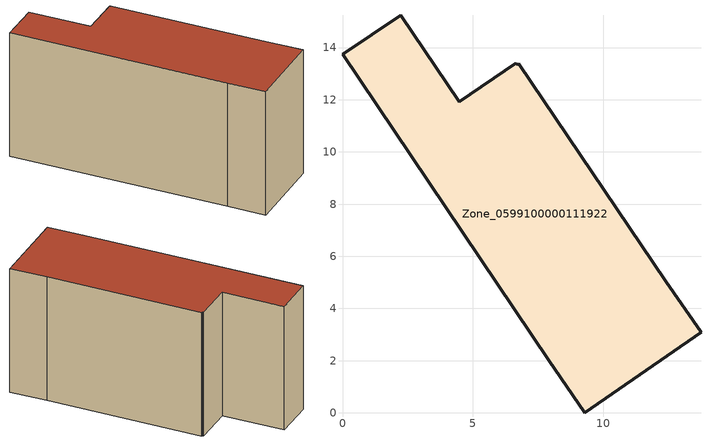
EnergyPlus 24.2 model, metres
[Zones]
Zone_0599100000111922
 floor ground (C_G): 6.75,13.37 12.39,5.05 13.74,3.08 9.29,0 7.91,2.01 0,13.74 2.23,15.24 4.47,11.93 6.65,13.4 6.69,13.34 z0
 wall outside (C_F): 2.23,15.24 0,13.74 7.91,2.01 9.29,0 13.74,3.08 12.39,5.05 6.75,13.37 6.69,13.34 6.65,13.4 4.47,11.93 2.23,15.24 z0:8.35
 roof outside (C_R): 12.39,5.05 6.75,13.37 6.69,13.34 6.65,13.4 4.47,11.93 2.23,15.24 0,13.74 7.91,2.01 9.29,0 13.74,3.08 z8.35
[BUILDING]
Pand.0599100000111922: North Axis=0; Terrain=City; Loads Convergence Tolerance Value=0.04; Temperature Convergence Tolerance Value=0.4; Solar Distribution=FullExterior; Maximum Number of Warmup Days=25; Minimum Number of Warmup Days=1
[Site:Location]
Rotterdam.The.Hague.AP_ZH_NLD Design_Conditions: Latitude=51.96; Longitude=4.45; Time Zone=1; Elevation=-4.5
[SITE:GROUNDTEMPERATURE:BUILDINGSURFACE]
18, 18, 18, 18, 18, 18, 18, 18, 18, 18, 18, 18
[MATERIAL] Thermal Absorptance=0.9; Solar Absorptance=0.7; Visible Absorptance=0.7
Name | Roughness | Thickness | Conductivity | Density | Specific Heat
G.TI.1975-1991 | MediumSmooth | 0.15 | 0.288461 | 540 | 1210
F.TI.1975-1991 | Rough | 0.3 | 0.230769 | 1920 | 840
R.TI.1975-1991 | MediumRough | 0.2 | 0.153846 | 1500 | 1000
[CONSTRUCTION]
C_G: G.TI.1975-1991
C_F: F.TI.1975-1991
C_R: R.TI.1975-1991
[ZONE]
Zone_0599100000111922: Type=1; Multiplier=1; Ceiling Height=Autocalculate; Volume=Autocalculate; Floor Area=autocalculate; Part of Total Floor Area=Yes
[ZONEINFILTRATION:DESIGNFLOWRATE]
Infil_Zone_0599100000111922: Zone or ZoneList or Space or SpaceList=Zone_0599100000111922; Schedule=AlwaysOn; Design Flow Rate Calculation Method=Flow/Area; Flow Rate per Floor Area=0.003; Constant Term Coefficient=1; Temperature Term Coefficient=0; Velocity Term Coefficient=0; Velocity Squared Term Coefficient=0
[HVACTEMPLATE:ZONE:IDEALLOADSAIRSYSTEM]
Zone_0599100000111922: Maximum Heating Supply Air Temperature=50; Minimum Cooling Supply Air Temperature=13; Maximum Heating Supply Air Humidity Ratio=0.0156; Minimum Cooling Supply Air Humidity Ratio=0.0077; Heating Limit=NoLimit; Cooling Limit=NoLimit; Dehumidification Control Type=ConstantSensibleHeatRatio; Cooling Sensible Heat Ratio=0.7; Dehumidification Setpoint=60; Humidification Control Type=None; Humidification Setpoint=30; Outdoor Air Method=None; Outdoor Air Flow Rate per Person=0.00944; Outdoor Air Flow Rate per Zone Floor Area=0; Outdoor Air Flow Rate per Zone=0; Demand Controlled Ventilation Type=None; Outdoor Air Economizer Type=NoEconomizer; Heat Recovery Type=None; Sensible Heat Recovery Effectiveness=0.7; Latent Heat Recovery Effectiveness=0.65
[ZONECONTROL:THERMOSTAT]
ThermostatControl_Zone_0599100000111922: Zone or ZoneList=Zone_0599100000111922; Control Type Schedule=DualSetpointControlType; Control 1=Thermostat_Zone_0599100000111922; Temperature Difference Between Cutout And Setpoint=0
[THERMOSTATSETPOINT:DUALSETPOINT]
Thermostat_Zone_0599100000111922: Heating Setpoint Temperature Schedule=HeatingSetpoint_Zone_0599100000111922; Cooling Setpoint Temperature Schedule=CoolingSetpoint_Zone_0599100000111922
[SCHEDULE:COMPACT]
HeatingSetpoint_Zone_0599100000111922: Through: 12/31, For: AllDays, Until: 24:00, 21
CoolingSetpoint_Zone_0599100000111922: Through: 12/31, For: AllDays, Until: 24:00, 24
DualSetpointControlType: Through: 12/31, For: AllDays, Until: 24:00, 4
AlwaysOn: Through: 12/31, For: AllDays, Until: 24:00, 1
